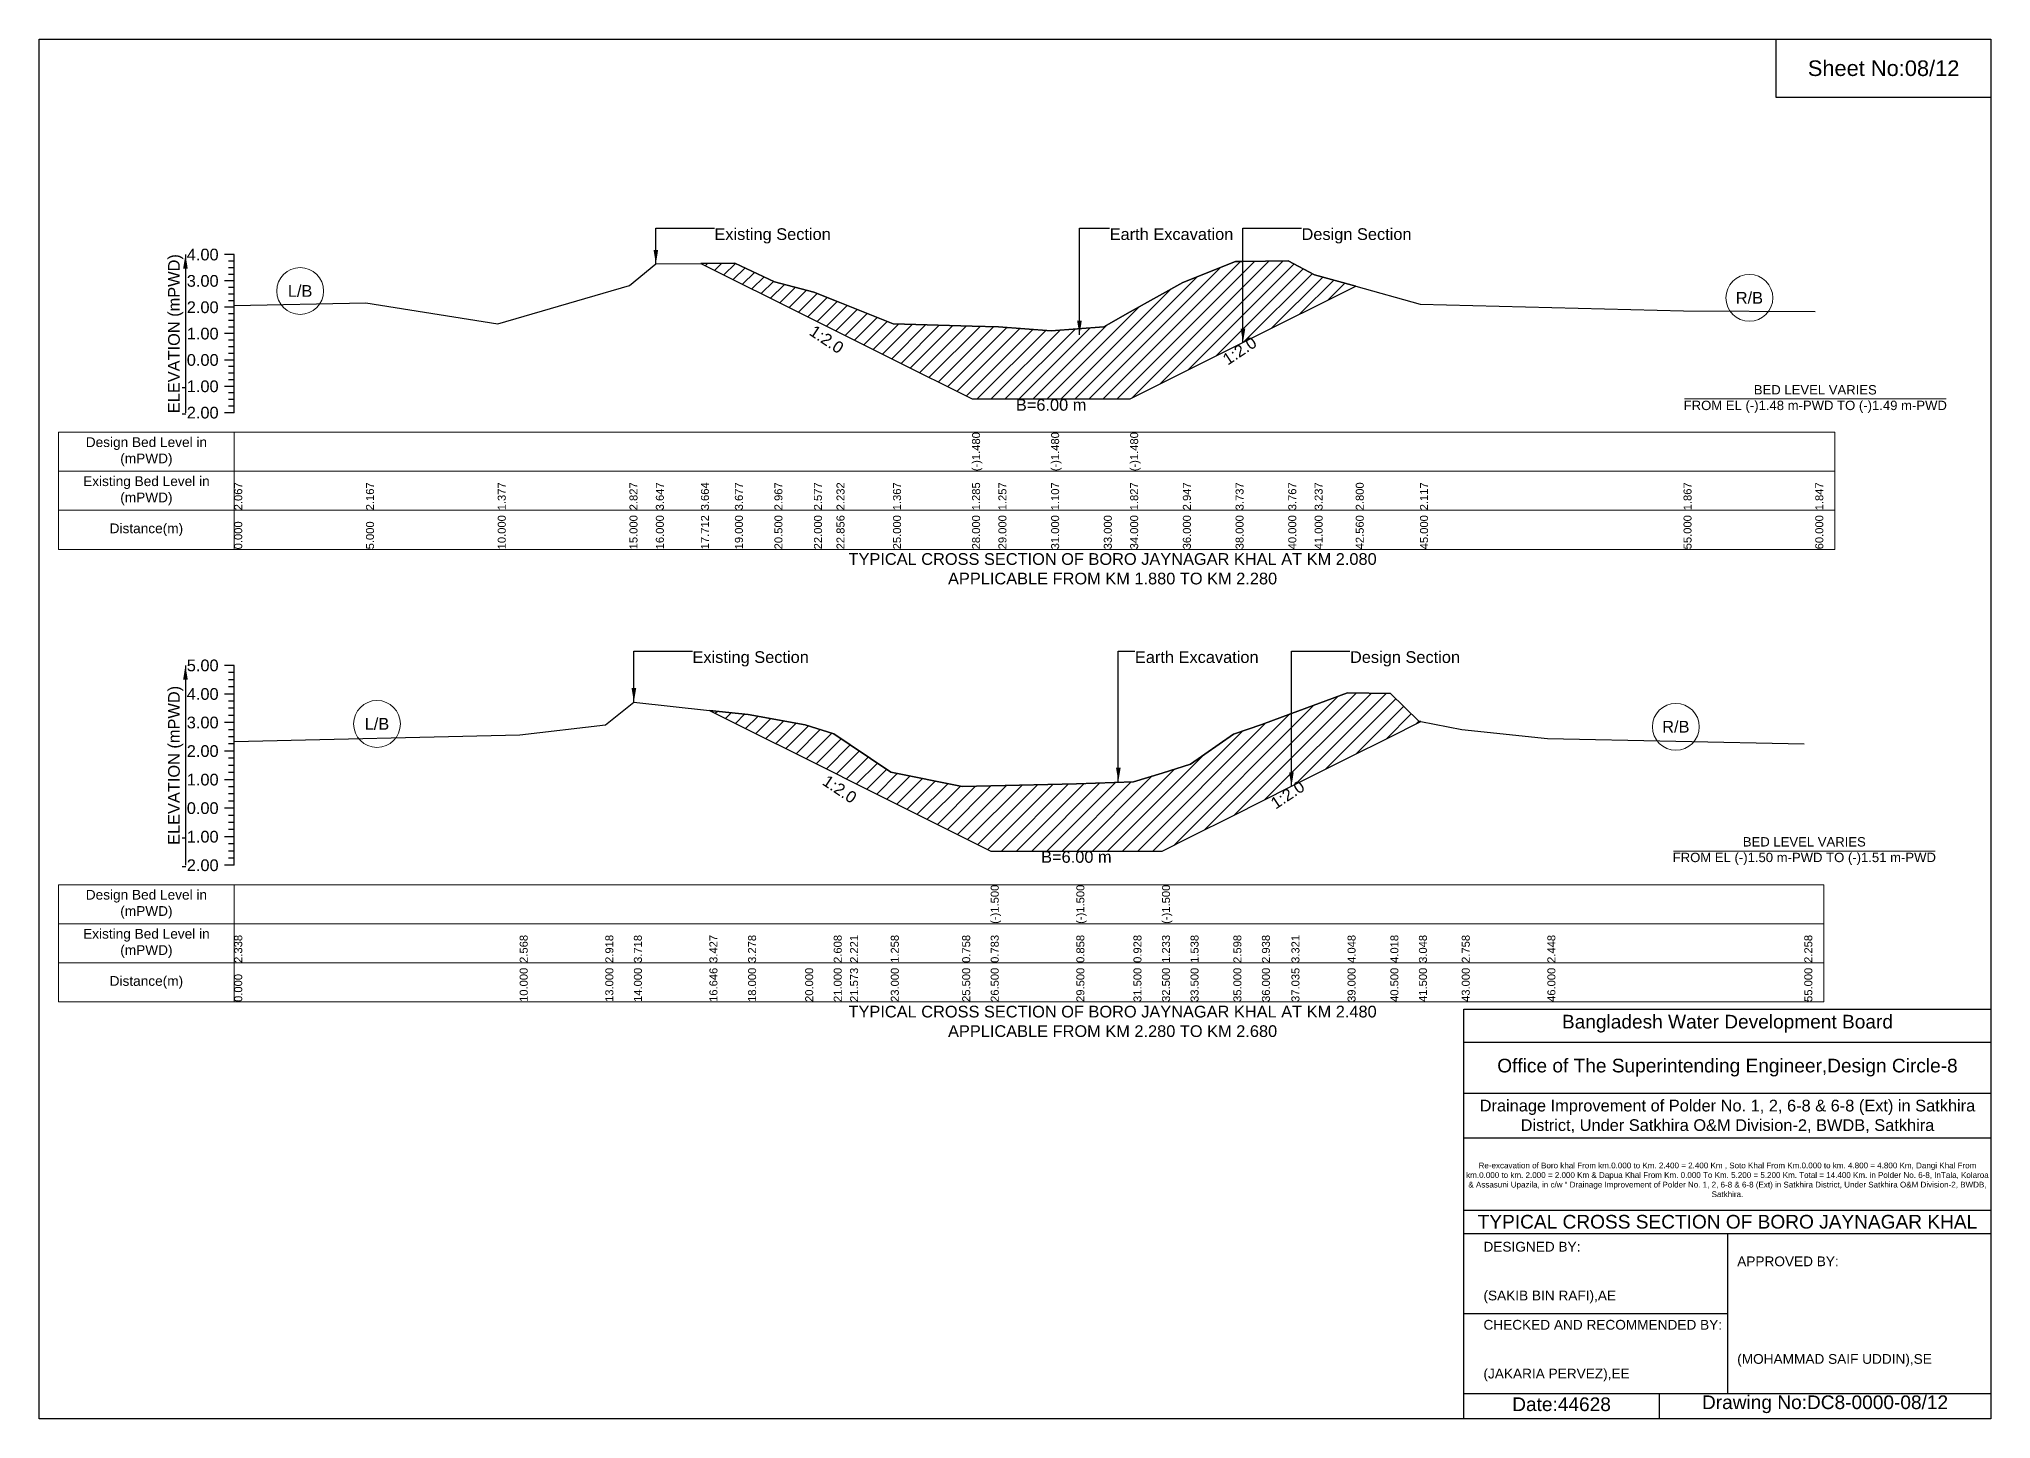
# Model space of a CAD drawing. Header units: inches. Extents: x 91000 to 268000, y -5656 to 20000.
# Drawn here: x 170000 to 178000, y -5656 to 0 of the extents above; entities that cross this region are included whole.
import ezdxf

# ---------------------------------------------------------------- set-up
doc = ezdxf.new("R2010")
doc.units = ezdxf.units.IN
doc.header["$LTSCALE"] = 7
doc.header["$MEASUREMENT"] = 0
for name, color, linetype, lineweight in [('Cross section Data Border', 7, 'Continuous', 9), ('Cross Section Labels', 7, 'Continuous', 9), ('Existing_Bed_Level for Xsection', 7, 'Continuous', 25)]:
    doc.layers.add(name, color=color, linetype=linetype, lineweight=lineweight)
doc.styles.get("Standard").update_dxf_attribs({"font": 'arial.ttf'})
doc.dimstyles.get("Standard").update_dxf_attribs({"dimtxt": 0.18, "dimasz": 0.18, "dimexe": 0.18, "dimexo": 0.0625, "dimgap": 0.09, "dimtad": 0, "dimtih": 1, "dimtoh": 1, "dimdec": 4, "dimzin": 0, "dimdsep": 46, "dimtxsty": 'Standard', "dimcen": 0.09, "dimadec": 0, "dimazin": 0, "dimtfac": 1, "dimtdec": 4, "dimtofl": 0, "dimtmove": 0, "dimatfit": 3, "dimfxl": 1, "dimtolj": 1, "dimtzin": 0, "dimarcsym": 0})

msp = doc.modelspace()

# ---------------------------------------------------------------- hatches: boundary and pattern name
at = {"layer": 'Existing_Bed_Level for Xsection'}
h = msp.add_hatch(dxfattribs=at)
h.set_pattern_fill('ANSI31', color=256, scale=324, style=0)
h.paths.add_polyline_path([(172712.9, -919.8), (172852, -989.4), (173014, -1070.4), (173176, -1151.4), (173268.4, -1197.6), (173500, -1313.4), (173824, -1475.4), (173932, -1475.4), (174148, -1475.4), (174364, -1475.4), (174472, -1475.4), (174688, -1367.4), (174904, -1259.4), (174934.3, -1244.3), (175120, -1151.4), (175228, -1097.4), (175396.5, -1013.1), (175228, -966), (175120, -908.7), (174934.3, -911.5), (174904, -912), (174688, -997.3), (174472, -1118.2), (174364, -1179.8), (174148, -1196), (173932, -1179.8), (173824, -1176.8), (173500, -1167.9), (173268.4, -1074.5), (173176, -1037.2), (173014, -995.1), (172852, -918.4)])
h = msp.add_hatch(dxfattribs=at)
h.set_pattern_fill('ANSI31', color=256, scale=351, style=0)
h.paths.add_polyline_path([(172747.6, -2751.7), (172906, -2830.9), (173140, -2947.9), (173257, -3006.4), (173324, -3040), (173491, -3123.4), (173783.5, -3269.7), (173900.5, -3328.2), (174251.5, -3328.2), (174485.5, -3328.2), (174602.5, -3328.2), (174719.5, -3269.7), (174895, -3181.9), (175012, -3123.4), (175133, -3062.9), (175363, -2947.9), (175538.5, -2860.2), (175655.5, -2801.7), (175663.6, -2797.6), (175655.5, -2796.1), (175538.5, -2682.6), (175363, -2679.1), (175133, -2764.2), (175012, -2808.9), (174895, -2848.7), (174719.5, -2972.7), (174602.5, -3008.4), (174485.5, -3044.1), (174251.5, -3052.3), (173900.5, -3061.1), (173783.5, -3064), (173491, -3005.5), (173324, -2892.8), (173257, -2847.6), (173140, -2811.3), (172906, -2769.2)])

# ---------------------------------------------------------------- linework, layer by layer
for points in [[(170000, 0), (178000, 0), (178000, -5656), (170000, -5656)], [(177120, 0), (178000, 0), (178000, -240), (177120, -240)]]:
    msp.add_lwpolyline(points, close=True)
for points in [[(175840, -5656), (175840, -3976), (178000, -3976)], [(175840, -4112), (178000, -4112)], [(175840, -4320), (178000, -4320)], [(175840, -4504), (178000, -4504)], [(175840, -4800), (178000, -4800)], [(175840, -4896), (178000, -4896)], [(176920, -4896), (176920, -5552)], [(175840, -5224), (176920, -5224)], [(175840, -5552), (178000, -5552)], [(176640, -5552), (176640, -5656)]]:
    msp.add_lwpolyline(points)
at = {"layer": 'Cross section Data Border'}
for points in [[(170080, -1611.6), (177360, -1611.6), (177360, -2091.6), (170080, -2091.6)], [(170080, -3466.7), (177315, -3466.7), (177315, -3946.7), (170080, -3946.7)]]:
    msp.add_lwpolyline(points, close=True, dxfattribs=at)
for points in [[(170800, -1611.6), (170800, -2091.6)], [(170080, -1771.6), (177360, -1771.6)], [(170080, -1931.6), (177360, -1931.6)], [(170800, -3466.7), (170800, -3946.7)], [(170080, -3626.7), (177315, -3626.7)], [(170080, -3786.7), (177315, -3786.7)]]:
    msp.add_lwpolyline(points, dxfattribs=at)
at = {"layer": 'Cross Section Labels'}
for points in [[(176744.2, -1475.4), (177815.8, -1475.4)], [(176699.2, -3328.2), (177770.8, -3328.2)]]:
    msp.add_lwpolyline(points, dxfattribs=at)
for centre in [(171070, -1032.9), (177010, -1061), (171385, -2807.2), (176708.5, -2818.9)]:
    msp.add_circle(centre, 96, dxfattribs=at)
at = {"layer": 'Existing_Bed_Level for Xsection'}
for points in [[(170800, -883.6), (170760, -883.6)], [(170800, -910.6), (170776, -910.6)], [(170800, -937.6), (170776, -937.6)], [(170800, -1531.6), (170800, -1423.6), (170800, -1315.6), (170800, -1207.6), (170800, -1099.6), (170800, -991.6), (170800, -883.6)], [(170800, -1092.3), (171340, -1081.5), (171880, -1166.8), (172420, -1010.2), (172528, -921.7), (172712.9, -919.8), (172852, -918.4), (173014, -995.1), (173176, -1037.2), (173268.4, -1074.5), (173500, -1167.9), (173824, -1176.8), (173824, -1176.8), (173932, -1179.8), (174148, -1196), (174148, -1196), (174364, -1179.8), (174472, -1118.2), (174472, -1118.2), (174688, -997.3), (174904, -912), (174934.3, -911.5), (175120, -908.7), (175228, -966), (175396.5, -1013.1), (175660, -1086.9), (176740, -1113.9), (177280, -1116.1)], [(170800, -991.6), (170760, -991.6)], [(170800, -964.6), (170776, -964.6)], [(170800, -1018.6), (170776, -1018.6)], [(170800, -1099.6), (170760, -1099.6)], [(170800, -1045.6), (170776, -1045.6)], [(170800, -1072.6), (170776, -1072.6)], [(170800, -1126.6), (170776, -1126.6)], [(170800, -1153.6), (170776, -1153.6)], [(170800, -1180.6), (170776, -1180.6)], [(170800, -1207.6), (170760, -1207.6)], [(170800, -1234.6), (170776, -1234.6)], [(170800, -1261.6), (170776, -1261.6)], [(170800, -1315.6), (170760, -1315.6)], [(170800, -1288.6), (170776, -1288.6)], [(170800, -1342.6), (170776, -1342.6)], [(170800, -1423.6), (170760, -1423.6)], [(170800, -1369.6), (170776, -1369.6)], [(170800, -1396.6), (170776, -1396.6)], [(170800, -1450.6), (170776, -1450.6)], [(170800, -1477.6), (170776, -1477.6)], [(170800, -1504.6), (170776, -1504.6)], [(170800, -1531.6), (170760, -1531.6)], [(170800, -2567.7), (170760, -2567.7)], [(170800, -2596.9), (170776, -2596.9)], [(170800, -2626.2), (170776, -2626.2)], [(170800, -3386.7), (170800, -3269.7), (170800, -3152.7), (170800, -3035.7), (170800, -2918.7), (170800, -2801.7), (170800, -2684.7), (170800, -2567.7)], [(170800, -2684.7), (170760, -2684.7)], [(170800, -2655.4), (170776, -2655.4)], [(170800, -2713.9), (170776, -2713.9)], [(170800, -2879.1), (171970, -2852.2), (172321, -2811.3), (172438, -2717.7), (172747.6, -2751.7), (172906, -2769.2), (173140, -2811.3), (173257, -2847.6), (173324, -2892.8), (173491, -3005.5), (173783.5, -3064), (173900.5, -3061.1), (173900.5, -3061.1), (174251.5, -3052.3), (174251.5, -3052.3), (174485.5, -3044.1), (174602.5, -3008.4), (174602.5, -3008.4), (174719.5, -2972.7), (174895, -2848.7), (175012, -2808.9), (175133, -2764.2), (175363, -2679.1), (175538.5, -2682.6), (175655.5, -2796.1), (175663.6, -2797.6), (175831, -2830), (176182, -2866.3), (177235, -2888.5)], [(170800, -2743.2), (170776, -2743.2)], [(170800, -2772.4), (170776, -2772.4)], [(170800, -2801.7), (170760, -2801.7)], [(170800, -2830.9), (170776, -2830.9)], [(170800, -2860.2), (170776, -2860.2)], [(170800, -2918.7), (170760, -2918.7)], [(170800, -2889.4), (170776, -2889.4)], [(170800, -2947.9), (170776, -2947.9)], [(170800, -3035.7), (170760, -3035.7)], [(170800, -2977.2), (170776, -2977.2)], [(170800, -3006.4), (170776, -3006.4)], [(170800, -3064.9), (170776, -3064.9)], [(170800, -3094.2), (170776, -3094.2)], [(170800, -3152.7), (170760, -3152.7)], [(170800, -3123.4), (170776, -3123.4)], [(170800, -3181.9), (170776, -3181.9)], [(170800, -3269.7), (170760, -3269.7)], [(170800, -3211.2), (170776, -3211.2)], [(170800, -3240.4), (170776, -3240.4)], [(170800, -3298.9), (170776, -3298.9)], [(170800, -3328.2), (170776, -3328.2)], [(170800, -3357.4), (170776, -3357.4)], [(170800, -3386.7), (170760, -3386.7)]]:
    msp.add_lwpolyline(points, dxfattribs=at)
for points in [[(172712.9, -919.8), (172852, -989.4), (173014, -1070.4), (173176, -1151.4), (173268.4, -1197.6), (173500, -1313.4), (173824, -1475.4), (173824, -1475.4), (173932, -1475.4), (174148, -1475.4), (174148, -1475.4), (174364, -1475.4), (174472, -1475.4), (174472, -1475.4), (174688, -1367.4), (174904, -1259.4), (174934.3, -1244.3), (175120, -1151.4), (175228, -1097.4), (175396.5, -1013.1), (175396.5, -1013.1), (175396.5, -1013.1), (175228, -966), (175120, -908.7), (174934.3, -911.5), (174904, -912), (174688, -997.3), (174472, -1118.2), (174472, -1118.2), (174364, -1179.8), (174148, -1196), (174148, -1196), (173932, -1179.8), (173824, -1176.8), (173824, -1176.8), (173500, -1167.9), (173268.4, -1074.5), (173176, -1037.2), (173014, -995.1), (172852, -918.4)], [(172747.6, -2751.7), (172747.6, -2751.7), (172906, -2830.9), (173140, -2947.9), (173257, -3006.4), (173324, -3040), (173491, -3123.4), (173783.5, -3269.7), (173900.5, -3328.2), (173900.5, -3328.2), (174251.5, -3328.2), (174251.5, -3328.2), (174485.5, -3328.2), (174602.5, -3328.2), (174602.5, -3328.2), (174719.5, -3269.7), (174895, -3181.9), (175012, -3123.4), (175133, -3062.9), (175363, -2947.9), (175538.5, -2860.2), (175655.5, -2801.7), (175663.6, -2797.6), (175663.6, -2797.6), (175663.6, -2797.6), (175655.5, -2796.1), (175538.5, -2682.6), (175363, -2679.1), (175133, -2764.2), (175012, -2808.9), (174895, -2848.7), (174719.5, -2972.7), (174602.5, -3008.4), (174602.5, -3008.4), (174485.5, -3044.1), (174251.5, -3052.3), (174251.5, -3052.3), (173900.5, -3061.1), (173900.5, -3061.1), (173783.5, -3064), (173491, -3005.5), (173324, -2892.8), (173257, -2847.6), (173140, -2811.3), (172906, -2769.2), (172747.6, -2751.7)]]:
    msp.add_lwpolyline(points, close=True, dxfattribs=at)

# ---------------------------------------------------------------- texts
at = {"attachment_point": 5}
for s, insert, char_height in [('Sheet No:08/12', (177560, -120), 64), ('Bangladesh Water Development Board', (176920, -4036), 56), ('Office of The Superintending Engineer,Design Circle-8', (176920, -4216), 56)]:
    msp.add_mtext(s, dxfattribs=dict(at, insert=insert, char_height=char_height))
for s, insert, char_height, width, attachment_point in [('Drainage Improvement of Polder No. 1, 2, 6-8 & 6-8 (Ext) in Satkhira District, Under Satkhira O&M Division-2, BWDB, Satkhira', (176920, -4416), 48, 2240, 5), ('Re-excavation of Boro khal From km.0.000 to Km. 2.400 = 2.400 Km , Soto Khal From Km.0.000 to km. 4.800 = 4.800 Km, Dangi Khal From km.0.000 to km. 2.000 = 2.000 Km & Dapua Khal From Km. 0.000 To Km. 5.200 = 5.200 Km. Total = 14.400 Km. in Polder No. 6-8, InTala, Kolaroa & Assasuni Upazila, in c/w “ Drainage Improvement of Polder No. 1, 2, 6-8 & 6-8 (Ext) in Satkhira District, Under Satkhira O&M Division-2, BWDB, Satkhira.', (176920, -4676), 23.565, 2160, 5), ('TYPICAL CROSS SECTION OF BORO JAYNAGAR KHAL', (176920, -4848), 56, 2240, 5), ('DESIGNED BY:^J^J^J(SAKIB BIN RAFI),AE', (175920, -5056), 40, 1120, 4), ('APPROVED BY:^J^J^J^J^J^J(MOHAMMAD SAIF UDDIN),SE', (176960, -5216), 40, 1120, 4), ('CHECKED AND RECOMMENDED BY:^J^J^J(JAKARIA PERVEZ),EE', (175920, -5376), 40, 1120, 4), ('Date:44628', (176240, -5596), 56, 1120, 5), ('Drawing No:DC8-0000-08/12', (177320, -5596), 56, 1760, 5)]:
    msp.add_mtext(s, dxfattribs=dict(insert=insert, char_height=char_height, width=width, attachment_point=attachment_point))
at = {"layer": 'Cross section Data Border', "char_height": 40, "width": 640, "attachment_point": 5}
for s, insert in [('Design Bed Level in (mPWD)', (170440, -1691.6)), ('Existing Bed Level in (mPWD)', (170440, -1851.6)), ('Distance(m)', (170440, -2011.6)), ('Design Bed Level in (mPWD)', (170440, -3546.7)), ('Existing Bed Level in (mPWD)', (170440, -3706.7)), ('Distance(m)', (170440, -3866.7))]:
    msp.add_mtext(s, dxfattribs=dict(at, insert=insert))
at = {"layer": 'Cross Section Labels'}
for s, insert, char_height, attachment_point in [('Existing Section', (172768, -775.6), 48, 1), ('Earth Excavation', (174388, -775.6), 48, 1), ('Design Section', (175174.3, -775.6), 48, 1), ('L/B', (171070, -1032.9), 48, 5), ('R/B', (177010, -1061), 48, 5), ('BED LEVEL VARIES ^JFROM EL (-)1.48 m-PWD TO (-)1.49 m-PWD', (177280, -1475.4), 38.4, 5), ('B=6.00 m', (174148, -1475.4), 48, 2), ('TYPICAL CROSS SECTION OF BORO JAYNAGAR KHAL AT KM 2.080^JAPPLICABLE FROM KM 1.880 TO KM 2.280', (174400, -2171.6), 48, 5), ('Existing Section', (172678, -2509.2), 48, 1), ('Earth Excavation', (174491.5, -2509.2), 48, 1), ('Design Section', (175373, -2509.2), 48, 1), ('L/B', (171385, -2807.2), 48, 5), ('R/B', (176708.5, -2818.9), 48, 5), ('BED LEVEL VARIES ^JFROM EL (-)1.50 m-PWD TO (-)1.51 m-PWD', (177235, -3328.2), 38.4, 5), ('B=6.00 m', (174251.5, -3328.2), 48, 2), ('TYPICAL CROSS SECTION OF BORO JAYNAGAR KHAL AT KM 2.480^JAPPLICABLE FROM KM 2.280 TO KM 2.680', (174400, -4026.7), 48, 5)]:
    msp.add_mtext(s, dxfattribs=dict(at, insert=insert, char_height=char_height, attachment_point=attachment_point))
at = {"layer": 'Cross Section Labels', "char_height": 48, "attachment_point": 2}
for insert, rotation in [((173241.4, -1211.1), 326.30993), ((174907.3, -1257.8), 33.69007), ((173294.8, -3054.6), 326.30993), ((175103.8, -3077.5), 33.69007)]:
    msp.add_mtext('1:2.0', dxfattribs=dict(at, insert=insert, rotation=rotation))
at = {"layer": 'Existing_Bed_Level for Xsection', "char_height": 48, "attachment_point": 6}
for s, insert in [('4.00', (170736, -883.6)), ('3.00', (170736, -991.6)), ('2.00', (170736, -1099.6)), ('1.00', (170736, -1207.6)), ('0.00', (170736, -1315.6)), ('-1.00', (170736, -1423.6)), ('-2.00', (170736, -1531.6)), ('5.00', (170736, -2567.7)), ('4.00', (170736, -2684.7)), ('3.00', (170736, -2801.7)), ('2.00', (170736, -2918.7)), ('1.00', (170736, -3035.7)), ('0.00', (170736, -3152.7)), ('-1.00', (170736, -3269.7)), ('-2.00', (170736, -3386.7))]:
    msp.add_mtext(s, dxfattribs=dict(at, insert=insert))
at = {"layer": 'Existing_Bed_Level for Xsection', "rotation": 90}
for s, insert, char_height, attachment_point in [('ELEVATION (mPWD)', (170560, -1207.6), 48, 5), ('(-)1.480', (173824, -1771.6), 32.8, 1), ('(-)1.480', (174148, -1771.6), 32.8, 1), ('(-)1.480', (174472, -1771.6), 32.8, 1), ('2.067', (170800, -1931.6), 32.8, 1), ('2.167', (171340, -1931.6), 32.8, 1), ('1.377', (171880, -1931.6), 32.8, 1), ('2.827', (172420, -1931.6), 32.8, 1), ('3.647', (172528, -1931.6), 32.8, 1), ('3.664', (172712.9, -1931.6), 32.8, 1), ('3.677', (172852, -1931.6), 32.8, 1), ('2.967', (173014, -1931.6), 32.8, 1), ('2.577', (173176, -1931.6), 32.8, 1), ('2.232', (173268.4, -1931.6), 32.8, 1), ('1.367', (173500, -1931.6), 32.8, 1), ('1.285', (173824, -1931.6), 32.8, 1), ('1.257', (173932, -1931.6), 32.8, 1), ('1.107', (174148, -1931.6), 32.8, 1), ('1.827', (174472, -1931.6), 32.8, 1), ('2.947', (174688, -1931.6), 32.8, 1), ('3.737', (174904, -1931.6), 32.8, 1), ('3.767', (175120, -1931.6), 32.8, 1), ('3.237', (175228, -1931.6), 32.8, 1), ('2.800', (175396.5, -1931.6), 32.8, 1), ('2.117', (175660, -1931.6), 32.8, 1), ('1.867', (176740, -1931.6), 32.8, 1), ('1.847', (177280, -1931.6), 32.8, 1), ('0.000', (170800, -2091.6), 32.8, 1), ('5.000', (171340, -2091.6), 32.8, 1), ('10.000', (171880, -2091.6), 32.8, 1), ('15.000', (172420, -2091.6), 32.8, 1), ('16.000', (172528, -2091.6), 32.8, 1), ('17.712', (172712.9, -2091.6), 32.8, 1), ('19.000', (172852, -2091.6), 32.8, 1), ('20.500', (173014, -2091.6), 32.8, 1), ('22.000', (173176, -2091.6), 32.8, 1), ('22.856', (173268.4, -2091.6), 32.8, 1), ('25.000', (173500, -2091.6), 32.8, 1), ('28.000', (173824, -2091.6), 32.8, 1), ('29.000', (173932, -2091.6), 32.8, 1), ('31.000', (174148, -2091.6), 32.8, 1), ('33.000', (174364, -2091.6), 32.8, 1), ('34.000', (174472, -2091.6), 32.8, 1), ('36.000', (174688, -2091.6), 32.8, 1), ('38.000', (174904, -2091.6), 32.8, 1), ('40.000', (175120, -2091.6), 32.8, 1), ('41.000', (175228, -2091.6), 32.8, 1), ('42.560', (175396.5, -2091.6), 32.8, 1), ('45.000', (175660, -2091.6), 32.8, 1), ('55.000', (176740, -2091.6), 32.8, 1), ('60.000', (177280, -2091.6), 32.8, 1), ('ELEVATION (mPWD)', (170560, -2977.2), 48, 5), ('(-)1.500', (173900.5, -3626.7), 32.8, 1), ('(-)1.500', (174251.5, -3626.7), 32.8, 1), ('(-)1.500', (174602.5, -3626.7), 32.8, 1), ('2.338', (170800, -3786.7), 32.8, 1), ('2.568', (171970, -3786.7), 32.8, 1), ('2.918', (172321, -3786.7), 32.8, 1), ('3.718', (172438, -3786.7), 32.8, 1), ('3.427', (172747.6, -3786.7), 32.8, 1), ('3.278', (172906, -3786.7), 32.8, 1), ('2.608', (173257, -3786.7), 32.8, 1), ('2.221', (173324, -3786.7), 32.8, 1), ('1.258', (173491, -3786.7), 32.8, 1), ('0.758', (173783.5, -3786.7), 32.8, 1), ('0.783', (173900.5, -3786.7), 32.8, 1), ('0.858', (174251.5, -3786.7), 32.8, 1), ('0.928', (174485.5, -3786.7), 32.8, 1), ('1.233', (174602.5, -3786.7), 32.8, 1), ('1.538', (174719.5, -3786.7), 32.8, 1), ('2.598', (174895, -3786.7), 32.8, 1), ('2.938', (175012, -3786.7), 32.8, 1), ('3.321', (175133, -3786.7), 32.8, 1), ('4.048', (175363, -3786.7), 32.8, 1), ('4.018', (175538.5, -3786.7), 32.8, 1), ('3.048', (175655.5, -3786.7), 32.8, 1), ('2.758', (175831, -3786.7), 32.8, 1), ('2.448', (176182, -3786.7), 32.8, 1), ('2.258', (177235, -3786.7), 32.8, 1), ('0.000', (170800, -3946.7), 32.8, 1), ('10.000', (171970, -3946.7), 32.8, 1), ('13.000', (172321, -3946.7), 32.8, 1), ('14.000', (172438, -3946.7), 32.8, 1), ('16.646', (172747.6, -3946.7), 32.8, 1), ('18.000', (172906, -3946.7), 32.8, 1), ('20.000', (173140, -3946.7), 32.8, 1), ('21.000', (173257, -3946.7), 32.8, 1), ('21.573', (173324, -3946.7), 32.8, 1), ('23.000', (173491, -3946.7), 32.8, 1), ('25.500', (173783.5, -3946.7), 32.8, 1), ('26.500', (173900.5, -3946.7), 32.8, 1), ('29.500', (174251.5, -3946.7), 32.8, 1), ('31.500', (174485.5, -3946.7), 32.8, 1), ('32.500', (174602.5, -3946.7), 32.8, 1), ('33.500', (174719.5, -3946.7), 32.8, 1), ('35.000', (174895, -3946.7), 32.8, 1), ('36.000', (175012, -3946.7), 32.8, 1), ('37.035', (175133, -3946.7), 32.8, 1), ('39.000', (175363, -3946.7), 32.8, 1), ('40.500', (175538.5, -3946.7), 32.8, 1), ('41.500', (175655.5, -3946.7), 32.8, 1), ('43.000', (175831, -3946.7), 32.8, 1), ('46.000', (176182, -3946.7), 32.8, 1), ('55.000', (177235, -3946.7), 32.8, 1)]:
    msp.add_mtext(s, dxfattribs=dict(at, insert=insert, char_height=char_height, attachment_point=attachment_point))

# ---------------------------------------------------------------- leaders
at = {"layer": 'Cross Section Labels', "annotation_type": 0, "has_hookline": 1, "hookline_direction": 0}
for points, text_width in [([(172528, -921.7), (172528, -775.6), (172767.9, -775.6)], 467.2), ([(174264.2, -1212.6), (174264.2, -775.6), (174387.9, -775.6)], 497), ([(174934.3, -1244.3), (174934.3, -775.6), (175174.2, -775.6)], 441.2), ([(172438, -2717.7), (172438, -2509.2), (172677.9, -2509.2)], 467.2), ([(174423.5, -3044.7), (174423.5, -2509.2), (174491.4, -2509.2)], 497), ([(175133, -3062.9), (175133, -2509.2), (175373, -2509.2)], 441.2)]:
    msp.add_leader(points, dimstyle='Standard', override={"dimasz": 57.6}, dxfattribs=dict(at, text_width=text_width))
at = {"layer": 'Existing_Bed_Level for Xsection'}
for points in [[(170600, -883.6), (170600, -1531.6)], [(170600, -2567.7), (170600, -3386.7)]]:
    msp.add_leader(points, dimstyle='Standard', override={"dimasz": 57.6}, dxfattribs=at)

doc.saveas('drawing.dxf')
